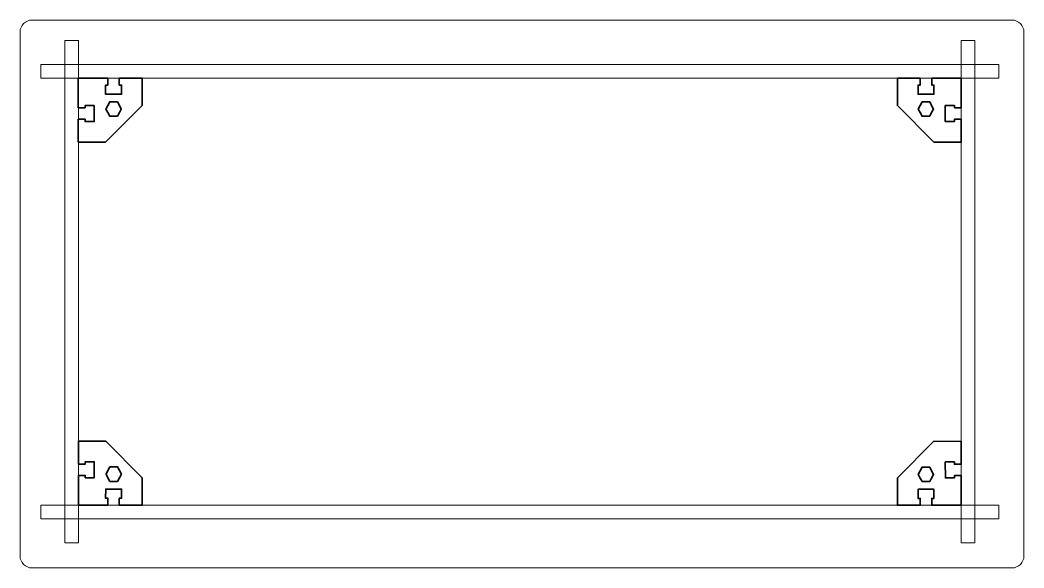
# Model space of a CAD drawing. Header units: centimetres. Extents: x 32 to 238, y -190 to 31.
# Drawn here: x 32.08 to 76.08, y -128.09 to -104.09 of the extents above; entities that cross this region are included whole.
import ezdxf

# ---------------------------------------------------------------- set-up
doc = ezdxf.new("R2010")
doc.units = ezdxf.units.CM
doc.header["$MEASUREMENT"] = 0
doc.layers.add('Layer 1', color=7, linetype='Continuous')

msp = doc.modelspace()

# ---------------------------------------------------------------- linework, layer by layer
at = {"layer": 'Layer 1', "color": 240, "lineweight": 18}
for points in [[(32.98448, -106.63091), (74.98448, -106.63091), (74.98448, -106.03091), (32.98448, -106.03091), (32.98448, -106.63091)], [(32.98448, -125.93039), (74.98448, -125.93039), (74.98448, -125.33039), (32.98448, -125.33039), (32.98448, -125.93039)]]:
    msp.add_lwpolyline(points, close=True, dxfattribs=at)
at = {"layer": 'Layer 1', "color": 250, "lineweight": 9}
msp.add_open_spline([(32.6021, -104.08534), (32.6021, -104.08534), (75.55864, -104.08534), (75.55864, -104.08534), (75.8456, -104.08534), (76.08037, -104.32011), (76.08037, -104.60707), (76.08037, -104.60707), (76.08037, -127.56361), (76.08037, -127.56361), (76.08037, -127.85057), (75.8456, -128.08534), (75.55864, -128.08534), (75.55864, -128.08534), (32.6021, -128.08534), (32.6021, -128.08534), (32.31514, -128.08534), (32.08037, -127.85057), (32.08037, -127.56361), (32.08037, -127.56361), (32.08037, -104.60707), (32.08037, -104.60707), (32.08037, -104.32011), (32.31514, -104.08534), (32.6021, -104.08534)], degree=3, knots=[0, 0, 0, 0, 0.125, 0.125, 0.125, 0.25, 0.25, 0.25, 0.375, 0.375, 0.375, 0.5, 0.5, 0.5, 0.625, 0.625, 0.625, 0.75, 0.75, 0.75, 0.875, 0.875, 0.875, 1, 1, 1, 1], dxfattribs=at)
msp.add_open_spline([(32.6021, -104.08534), (32.6021, -104.08534), (75.55864, -104.08534), (75.55864, -104.08534), (75.8456, -104.08534), (76.08037, -104.32011), (76.08037, -104.60707), (76.08037, -104.60707), (76.08037, -127.56361), (76.08037, -127.56361), (76.08037, -127.85057), (75.8456, -128.08534), (75.55864, -128.08534), (75.55864, -128.08534), (32.6021, -128.08534), (32.6021, -128.08534), (32.31514, -128.08534), (32.08037, -127.85057), (32.08037, -127.56361), (32.08037, -127.56361), (32.08037, -104.60707), (32.08037, -104.60707), (32.08037, -104.32011), (32.31514, -104.08534), (32.6021, -104.08534)], degree=3, knots=[0, 0, 0, 0, 0.125, 0.125, 0.125, 0.25, 0.25, 0.25, 0.375, 0.375, 0.375, 0.5, 0.5, 0.5, 0.625, 0.625, 0.625, 0.75, 0.75, 0.75, 0.875, 0.875, 0.875, 1, 1, 1, 1], dxfattribs=at)
at = {"layer": 'Layer 1', "color": 240, "lineweight": 18}
for points in [[(34.635, -126.98065), (34.635, -126.98065), (34.635, -104.98065), (34.635, -104.98065), (34.635, -104.98065), (34.035, -104.98065), (34.035, -104.98065), (34.035, -104.98065), (34.035, -126.98065), (34.035, -126.98065), (34.035, -126.98065), (34.635, -126.98065), (34.635, -126.98065)], [(73.33396, -104.98065), (73.33396, -104.98065), (73.33396, -126.98065), (73.33396, -126.98065), (73.33396, -126.98065), (73.93396, -126.98065), (73.93396, -126.98065), (73.93396, -126.98065), (73.93396, -104.98065), (73.93396, -104.98065), (73.93396, -104.98065), (73.33396, -104.98065), (73.33396, -104.98065)]]:
    msp.add_open_spline(points, degree=3, knots=[0, 0, 0, 0, 0.25, 0.25, 0.25, 0.5, 0.5, 0.5, 0.75, 0.75, 0.75, 1, 1, 1, 1], dxfattribs=at)
at = {"layer": 'Layer 1', "color": 240, "lineweight": 35}
for points, knots in [([(35.83143, -109.43092), (35.83143, -109.43092), (37.43051, -107.83037), (37.43051, -107.83037), (37.43051, -107.83037), (37.43019, -106.63091), (37.43019, -106.63091), (37.43019, -106.63091), (36.42684, -106.63091), (36.42684, -106.63091), (36.42684, -106.63091), (36.42684, -106.93085), (36.42684, -106.93085), (36.42684, -106.93085), (36.52624, -106.93085), (36.52624, -106.93085), (36.52624, -106.93085), (36.5269, -107.33183), (36.5269, -107.33183), (36.5269, -107.33183), (35.82817, -107.33152), (35.82817, -107.33152), (35.82817, -107.33152), (35.82785, -106.93221), (35.82785, -106.93221), (35.82785, -106.93221), (35.92756, -106.93221), (35.92756, -106.93221), (35.92756, -106.93221), (35.92756, -106.63179), (35.92756, -106.63179), (35.92756, -106.63179), (34.63106, -106.63179), (34.63106, -106.63179), (34.63106, -106.63179), (34.63106, -107.92915), (34.63106, -107.92915), (34.63106, -107.92915), (34.93049, -107.92915), (34.93049, -107.92915), (34.93049, -107.92915), (34.93049, -107.82939), (34.93049, -107.82939), (34.93049, -107.82939), (35.32983, -107.82939), (35.32983, -107.82939), (35.32983, -107.82939), (35.33082, -108.52873), (35.33082, -108.52873), (35.33082, -108.52873), (34.93081, -108.52873), (34.93081, -108.52873), (34.93081, -108.52873), (34.93081, -108.42866), (34.93081, -108.42866), (34.93081, -108.42866), (34.63162, -108.42866), (34.63162, -108.42866), (34.63162, -108.42866), (34.63162, -109.43043), (34.63162, -109.43043), (34.63162, -109.43043), (35.83143, -109.43092), (35.83143, -109.43092)], [0, 0, 0, 0, 0.04761905, 0.04761905, 0.04761905, 0.0952381, 0.0952381, 0.0952381, 0.14285714, 0.14285714, 0.14285714, 0.19047619, 0.19047619, 0.19047619, 0.23809524, 0.23809524, 0.23809524, 0.28571429, 0.28571429, 0.28571429, 0.33333333, 0.33333333, 0.33333333, 0.38095238, 0.38095238, 0.38095238, 0.42857143, 0.42857143, 0.42857143, 0.47619048, 0.47619048, 0.47619048, 0.52380952, 0.52380952, 0.52380952, 0.57142857, 0.57142857, 0.57142857, 0.61904762, 0.61904762, 0.61904762, 0.66666667, 0.66666667, 0.66666667, 0.71428571, 0.71428571, 0.71428571, 0.76190476, 0.76190476, 0.76190476, 0.80952381, 0.80952381, 0.80952381, 0.85714286, 0.85714286, 0.85714286, 0.9047619, 0.9047619, 0.9047619, 0.95238095, 0.95238095, 0.95238095, 1, 1, 1, 1]), ([(72.13359, -109.43092), (72.13359, -109.43092), (70.53451, -107.83037), (70.53451, -107.83037), (70.53451, -107.83037), (70.53483, -106.63091), (70.53483, -106.63091), (70.53483, -106.63091), (71.53818, -106.63091), (71.53818, -106.63091), (71.53818, -106.63091), (71.53818, -106.93085), (71.53818, -106.93085), (71.53818, -106.93085), (71.43878, -106.93085), (71.43878, -106.93085), (71.43878, -106.93085), (71.43812, -107.33183), (71.43812, -107.33183), (71.43812, -107.33183), (72.13685, -107.33152), (72.13685, -107.33152), (72.13685, -107.33152), (72.13717, -106.93221), (72.13717, -106.93221), (72.13717, -106.93221), (72.03746, -106.93221), (72.03746, -106.93221), (72.03746, -106.93221), (72.03746, -106.63179), (72.03746, -106.63179), (72.03746, -106.63179), (73.33396, -106.63179), (73.33396, -106.63179), (73.33396, -106.63179), (73.33396, -107.92915), (73.33396, -107.92915), (73.33396, -107.92915), (73.03453, -107.92915), (73.03453, -107.92915), (73.03453, -107.92915), (73.03453, -107.82939), (73.03453, -107.82939), (73.03453, -107.82939), (72.63519, -107.82939), (72.63519, -107.82939), (72.63519, -107.82939), (72.6342, -108.52873), (72.6342, -108.52873), (72.6342, -108.52873), (73.03421, -108.52873), (73.03421, -108.52873), (73.03421, -108.52873), (73.03421, -108.42866), (73.03421, -108.42866), (73.03421, -108.42866), (73.3334, -108.42866), (73.3334, -108.42866), (73.3334, -108.42866), (73.3334, -109.43043), (73.3334, -109.43043), (73.3334, -109.43043), (72.13359, -109.43092), (72.13359, -109.43092)], [0, 0, 0, 0, 0.04761905, 0.04761905, 0.04761905, 0.0952381, 0.0952381, 0.0952381, 0.14285714, 0.14285714, 0.14285714, 0.19047619, 0.19047619, 0.19047619, 0.23809524, 0.23809524, 0.23809524, 0.28571429, 0.28571429, 0.28571429, 0.33333333, 0.33333333, 0.33333333, 0.38095238, 0.38095238, 0.38095238, 0.42857143, 0.42857143, 0.42857143, 0.47619048, 0.47619048, 0.47619048, 0.52380952, 0.52380952, 0.52380952, 0.57142857, 0.57142857, 0.57142857, 0.61904762, 0.61904762, 0.61904762, 0.66666667, 0.66666667, 0.66666667, 0.71428571, 0.71428571, 0.71428571, 0.76190476, 0.76190476, 0.76190476, 0.80952381, 0.80952381, 0.80952381, 0.85714286, 0.85714286, 0.85714286, 0.9047619, 0.9047619, 0.9047619, 0.95238095, 0.95238095, 0.95238095, 1, 1, 1, 1]), ([(36.34829, -107.66401), (36.34829, -107.66401), (36.43204, -107.82246), (36.43204, -107.82246), (36.43204, -107.82246), (36.51579, -107.98091), (36.51579, -107.98091), (36.51579, -107.98091), (36.43204, -108.13936), (36.43204, -108.13936), (36.43204, -108.13936), (36.34829, -108.29781), (36.34829, -108.29781), (36.34829, -108.29781), (36.18079, -108.29781), (36.18079, -108.29781), (36.18079, -108.29781), (36.01329, -108.29781), (36.01329, -108.29781), (36.01329, -108.29781), (35.92954, -108.13936), (35.92954, -108.13936), (35.92954, -108.13936), (35.84579, -107.98091), (35.84579, -107.98091), (35.84579, -107.98091), (35.92954, -107.82246), (35.92954, -107.82246), (35.92954, -107.82246), (36.01329, -107.66401), (36.01329, -107.66401), (36.01329, -107.66401), (36.18079, -107.66401), (36.18079, -107.66401), (36.18079, -107.66401), (36.34829, -107.66401), (36.34829, -107.66401)], [0, 0, 0, 0, 0.08333333, 0.08333333, 0.08333333, 0.16666667, 0.16666667, 0.16666667, 0.25, 0.25, 0.25, 0.33333333, 0.33333333, 0.33333333, 0.41666667, 0.41666667, 0.41666667, 0.5, 0.5, 0.5, 0.58333333, 0.58333333, 0.58333333, 0.66666667, 0.66666667, 0.66666667, 0.75, 0.75, 0.75, 0.83333333, 0.83333333, 0.83333333, 0.91666667, 0.91666667, 0.91666667, 1, 1, 1, 1]), ([(71.61673, -107.66401), (71.61673, -107.66401), (71.53298, -107.82246), (71.53298, -107.82246), (71.53298, -107.82246), (71.44923, -107.98091), (71.44923, -107.98091), (71.44923, -107.98091), (71.53298, -108.13936), (71.53298, -108.13936), (71.53298, -108.13936), (71.61673, -108.29781), (71.61673, -108.29781), (71.61673, -108.29781), (71.78423, -108.29781), (71.78423, -108.29781), (71.78423, -108.29781), (71.95173, -108.29781), (71.95173, -108.29781), (71.95173, -108.29781), (72.03548, -108.13936), (72.03548, -108.13936), (72.03548, -108.13936), (72.11923, -107.98091), (72.11923, -107.98091), (72.11923, -107.98091), (72.03548, -107.82246), (72.03548, -107.82246), (72.03548, -107.82246), (71.95173, -107.66401), (71.95173, -107.66401), (71.95173, -107.66401), (71.78423, -107.66401), (71.78423, -107.66401), (71.78423, -107.66401), (71.61673, -107.66401), (71.61673, -107.66401)], [0, 0, 0, 0, 0.08333333, 0.08333333, 0.08333333, 0.16666667, 0.16666667, 0.16666667, 0.25, 0.25, 0.25, 0.33333333, 0.33333333, 0.33333333, 0.41666667, 0.41666667, 0.41666667, 0.5, 0.5, 0.5, 0.58333333, 0.58333333, 0.58333333, 0.66666667, 0.66666667, 0.66666667, 0.75, 0.75, 0.75, 0.83333333, 0.83333333, 0.83333333, 0.91666667, 0.91666667, 0.91666667, 1, 1, 1, 1]), ([(35.83537, -122.53126), (35.83537, -122.53126), (37.43445, -124.13181), (37.43445, -124.13181), (37.43445, -124.13181), (37.43413, -125.33127), (37.43413, -125.33127), (37.43413, -125.33127), (36.43078, -125.33127), (36.43078, -125.33127), (36.43078, -125.33127), (36.43078, -125.03133), (36.43078, -125.03133), (36.43078, -125.03133), (36.53018, -125.03133), (36.53018, -125.03133), (36.53018, -125.03133), (36.53084, -124.63035), (36.53084, -124.63035), (36.53084, -124.63035), (35.83211, -124.63066), (35.83211, -124.63066), (35.83211, -124.63066), (35.83179, -125.02997), (35.83179, -125.02997), (35.83179, -125.02997), (35.9315, -125.02997), (35.9315, -125.02997), (35.9315, -125.02997), (35.9315, -125.33039), (35.9315, -125.33039), (35.9315, -125.33039), (34.635, -125.33039), (34.635, -125.33039), (34.635, -125.33039), (34.635, -124.03303), (34.635, -124.03303), (34.635, -124.03303), (34.93443, -124.03303), (34.93443, -124.03303), (34.93443, -124.03303), (34.93443, -124.13279), (34.93443, -124.13279), (34.93443, -124.13279), (35.33377, -124.13279), (35.33377, -124.13279), (35.33377, -124.13279), (35.33476, -123.43345), (35.33476, -123.43345), (35.33476, -123.43345), (34.93475, -123.43345), (34.93475, -123.43345), (34.93475, -123.43345), (34.93475, -123.53352), (34.93475, -123.53352), (34.93475, -123.53352), (34.63556, -123.53352), (34.63556, -123.53352), (34.63556, -123.53352), (34.63556, -122.53175), (34.63556, -122.53175), (34.63556, -122.53175), (35.83537, -122.53126), (35.83537, -122.53126)], [0, 0, 0, 0, 0.04761905, 0.04761905, 0.04761905, 0.0952381, 0.0952381, 0.0952381, 0.14285714, 0.14285714, 0.14285714, 0.19047619, 0.19047619, 0.19047619, 0.23809524, 0.23809524, 0.23809524, 0.28571429, 0.28571429, 0.28571429, 0.33333333, 0.33333333, 0.33333333, 0.38095238, 0.38095238, 0.38095238, 0.42857143, 0.42857143, 0.42857143, 0.47619048, 0.47619048, 0.47619048, 0.52380952, 0.52380952, 0.52380952, 0.57142857, 0.57142857, 0.57142857, 0.61904762, 0.61904762, 0.61904762, 0.66666667, 0.66666667, 0.66666667, 0.71428571, 0.71428571, 0.71428571, 0.76190476, 0.76190476, 0.76190476, 0.80952381, 0.80952381, 0.80952381, 0.85714286, 0.85714286, 0.85714286, 0.9047619, 0.9047619, 0.9047619, 0.95238095, 0.95238095, 0.95238095, 1, 1, 1, 1]), ([(72.13415, -122.53975), (72.13415, -122.53975), (70.53507, -124.1403), (70.53507, -124.1403), (70.53507, -124.1403), (70.53539, -125.33976), (70.53539, -125.33976), (70.53539, -125.33976), (71.53874, -125.33976), (71.53874, -125.33976), (71.53874, -125.33976), (71.53874, -125.03982), (71.53874, -125.03982), (71.53874, -125.03982), (71.43934, -125.03982), (71.43934, -125.03982), (71.43934, -125.03982), (71.43868, -124.63884), (71.43868, -124.63884), (71.43868, -124.63884), (72.13741, -124.63915), (72.13741, -124.63915), (72.13741, -124.63915), (72.13773, -125.03846), (72.13773, -125.03846), (72.13773, -125.03846), (72.03802, -125.03846), (72.03802, -125.03846), (72.03802, -125.03846), (72.03802, -125.33888), (72.03802, -125.33888), (72.03802, -125.33888), (73.33452, -125.33888), (73.33452, -125.33888), (73.33452, -125.33888), (73.33452, -124.04152), (73.33452, -124.04152), (73.33452, -124.04152), (73.03509, -124.04152), (73.03509, -124.04152), (73.03509, -124.04152), (73.03509, -124.14128), (73.03509, -124.14128), (73.03509, -124.14128), (72.63575, -124.14128), (72.63575, -124.14128), (72.63575, -124.14128), (72.63476, -123.44194), (72.63476, -123.44194), (72.63476, -123.44194), (73.03477, -123.44194), (73.03477, -123.44194), (73.03477, -123.44194), (73.03477, -123.54201), (73.03477, -123.54201), (73.03477, -123.54201), (73.33396, -123.54201), (73.33396, -123.54201), (73.33396, -123.54201), (73.33396, -122.54024), (73.33396, -122.54024), (73.33396, -122.54024), (72.13415, -122.53975), (72.13415, -122.53975)], [0, 0, 0, 0, 0.04761905, 0.04761905, 0.04761905, 0.0952381, 0.0952381, 0.0952381, 0.14285714, 0.14285714, 0.14285714, 0.19047619, 0.19047619, 0.19047619, 0.23809524, 0.23809524, 0.23809524, 0.28571429, 0.28571429, 0.28571429, 0.33333333, 0.33333333, 0.33333333, 0.38095238, 0.38095238, 0.38095238, 0.42857143, 0.42857143, 0.42857143, 0.47619048, 0.47619048, 0.47619048, 0.52380952, 0.52380952, 0.52380952, 0.57142857, 0.57142857, 0.57142857, 0.61904762, 0.61904762, 0.61904762, 0.66666667, 0.66666667, 0.66666667, 0.71428571, 0.71428571, 0.71428571, 0.76190476, 0.76190476, 0.76190476, 0.80952381, 0.80952381, 0.80952381, 0.85714286, 0.85714286, 0.85714286, 0.9047619, 0.9047619, 0.9047619, 0.95238095, 0.95238095, 0.95238095, 1, 1, 1, 1]), ([(36.35223, -124.29817), (36.35223, -124.29817), (36.43598, -124.13972), (36.43598, -124.13972), (36.43598, -124.13972), (36.51973, -123.98127), (36.51973, -123.98127), (36.51973, -123.98127), (36.43598, -123.82282), (36.43598, -123.82282), (36.43598, -123.82282), (36.35223, -123.66437), (36.35223, -123.66437), (36.35223, -123.66437), (36.18473, -123.66437), (36.18473, -123.66437), (36.18473, -123.66437), (36.01723, -123.66437), (36.01723, -123.66437), (36.01723, -123.66437), (35.93348, -123.82282), (35.93348, -123.82282), (35.93348, -123.82282), (35.84973, -123.98127), (35.84973, -123.98127), (35.84973, -123.98127), (35.93348, -124.13972), (35.93348, -124.13972), (35.93348, -124.13972), (36.01723, -124.29817), (36.01723, -124.29817), (36.01723, -124.29817), (36.18473, -124.29817), (36.18473, -124.29817), (36.18473, -124.29817), (36.35223, -124.29817), (36.35223, -124.29817)], [0, 0, 0, 0, 0.08333333, 0.08333333, 0.08333333, 0.16666667, 0.16666667, 0.16666667, 0.25, 0.25, 0.25, 0.33333333, 0.33333333, 0.33333333, 0.41666667, 0.41666667, 0.41666667, 0.5, 0.5, 0.5, 0.58333333, 0.58333333, 0.58333333, 0.66666667, 0.66666667, 0.66666667, 0.75, 0.75, 0.75, 0.83333333, 0.83333333, 0.83333333, 0.91666667, 0.91666667, 0.91666667, 1, 1, 1, 1]), ([(71.61729, -124.30666), (71.61729, -124.30666), (71.53354, -124.14821), (71.53354, -124.14821), (71.53354, -124.14821), (71.44979, -123.98976), (71.44979, -123.98976), (71.44979, -123.98976), (71.53354, -123.83131), (71.53354, -123.83131), (71.53354, -123.83131), (71.61729, -123.67286), (71.61729, -123.67286), (71.61729, -123.67286), (71.78479, -123.67286), (71.78479, -123.67286), (71.78479, -123.67286), (71.95229, -123.67286), (71.95229, -123.67286), (71.95229, -123.67286), (72.03604, -123.83131), (72.03604, -123.83131), (72.03604, -123.83131), (72.11979, -123.98976), (72.11979, -123.98976), (72.11979, -123.98976), (72.03604, -124.14821), (72.03604, -124.14821), (72.03604, -124.14821), (71.95229, -124.30666), (71.95229, -124.30666), (71.95229, -124.30666), (71.78479, -124.30666), (71.78479, -124.30666), (71.78479, -124.30666), (71.61729, -124.30666), (71.61729, -124.30666)], [0, 0, 0, 0, 0.08333333, 0.08333333, 0.08333333, 0.16666667, 0.16666667, 0.16666667, 0.25, 0.25, 0.25, 0.33333333, 0.33333333, 0.33333333, 0.41666667, 0.41666667, 0.41666667, 0.5, 0.5, 0.5, 0.58333333, 0.58333333, 0.58333333, 0.66666667, 0.66666667, 0.66666667, 0.75, 0.75, 0.75, 0.83333333, 0.83333333, 0.83333333, 0.91666667, 0.91666667, 0.91666667, 1, 1, 1, 1])]:
    msp.add_open_spline(points, degree=3, knots=knots, dxfattribs=at)

doc.saveas('drawing.dxf')
